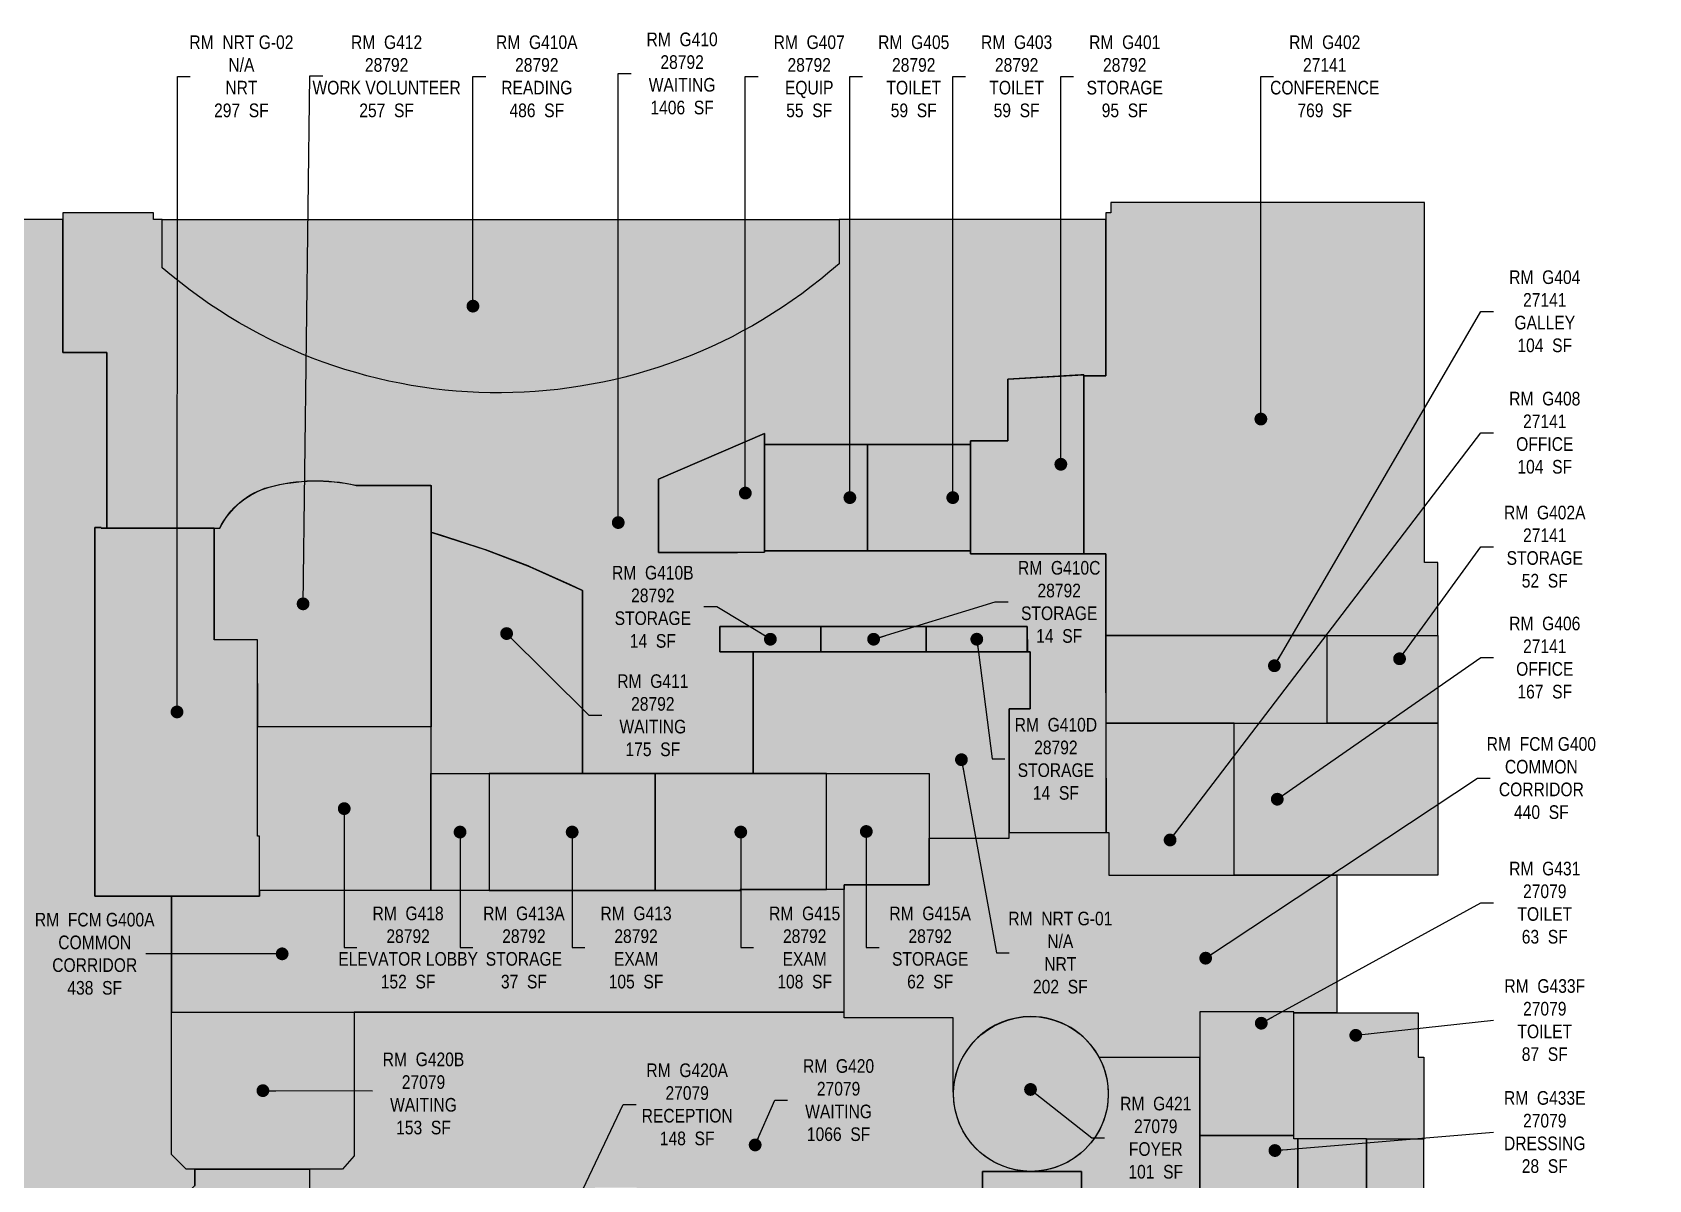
# Model space of a CAD drawing. Header units: inches. Extents: x -3327 to 3513, y 24 to 2921.
# Drawn here: x 2047 to 3470, y 1705 to 2715 of the extents above; entities that cross this region are included whole.
import ezdxf

# ---------------------------------------------------------------- set-up
doc = ezdxf.new("R2010")
doc.units = ezdxf.units.IN
doc.header["$MEASUREMENT"] = 0
for name, color, linetype in [('0-LABEL', 3, 'Continuous'), ('1-NRT', 200, 'Continuous'), ('1-NRT-PTN', 253, 'Continuous'), ('2-BCM', 140, 'Continuous'), ('2-BCM-PTN', 250, 'Continuous'), ('3-FCM', 190, 'Continuous'), ('3-FCM-PTN', 9, 'Continuous'), ('4-OCC', 6, 'Continuous'), ('4-OCC-PTN', 95, 'Continuous')]:
    doc.layers.add(name, color=color, linetype=linetype)
doc.styles.add('ArialN', font='ARIALN.TTF')
doc.dimstyles.new('AB-120', dxfattribs={"dimscale": 120, "dimtxt": 0.125, "dimasz": 0.09375, "dimexe": 0.0625, "dimexo": 0.125, "dimgap": 0.375, "dimtad": 0, "dimtih": 1, "dimtoh": 1, "dimdec": 4, "dimrnd": 0.0625, "dimzin": 0, "dimdsep": 46, "dimlunit": 4, "dimtxsty": 'ArialN', "dimblk": 'ARCHTICK', "dimcen": 0.09375, "dimclrd": 256, "dimclre": 256, "dimclrt": 256, "dimadec": 0, "dimazin": 0, "dimtfac": 1, "dimtdec": 4, "dimtofl": 0, "dimtmove": 2, "dimatfit": 3, "dimldrblk": 'DOT', "dimfxl": 0, "dimfrac": 2, "dimtolj": 1, "dimtzin": 0, "dimlwd": -1, "dimlwe": -1, "dimarcsym": 0})

# ---------------------------------------------------------------- blocks, each defined once
blk = doc.blocks.new('_ArchTick')
at = {"const_width": 0.15}
blk.add_lwpolyline([(-0.5, -0.5), (0.5, 0.5)], dxfattribs=at)
blk = doc.blocks.new('_Dot')
at = {"lineweight": -2}
blk.add_line((-0.5, 0), (-1, 0), dxfattribs=at)
at = {"const_width": 0.5}
blk.add_lwpolyline([(-0.25, 0, 1), (0.25, 0, 1)], format="xyb", close=True, dxfattribs=at)

msp = doc.modelspace()

# ---------------------------------------------------------------- hatches: boundary and pattern name
at = {"layer": '1-NRT-PTN'}
for points in [[(2107.282451174545, 2278.749999999987), (2101.500000000005, 2278.749999999987), (2101.500000000002, 1954.11183896213), (2246.500000000004, 1954.11183896213), (2246.500000000004, 2006.999999999985), (2245.005767502019, 2006.999999999985), (2245.005767502018, 2054.999999999985), (2245.005767502019, 2179.997218089115), (2228.498069208536, 2180.005196685423), (2223.011213642817, 2180.00784862422), (2206.772427285631, 2180.015697248453), (2206.772427285632, 2278.249999999987), (2107.282451174546, 2278.249999999987)], [(2836.500000000003, 2062.249999999985), (2836.500000000003, 2005.249999999985), (2906.725212648944, 2005.329624804491), (2906.725212648943, 2036.249999999985), (2906.725212648943, 2119.249999999987), (2925.463521693027, 2119.249999999987), (2925.463521693027, 2169.366698825507), (2681.37906873992, 2169.249666493868), (2681.323973947116, 2062.249999999986)]]:
    msp.add_hatch(color=256, dxfattribs=at).paths.add_polyline_path(points)
at = {"layer": '2-BCM-PTN'}
msp.add_hatch(color=256, dxfattribs=at).paths.add_polyline_path([(1968.499999999997, 1524.473088065302), (1968.499999999997, 1500.999999999985), (2091.000000000004, 1501.000000000001), (2091.000000000004, 1651.249999999986), (2098.128840815312, 1651.249999999986), (2098.128840815311, 1674.646365162187), (2106.199244823499, 1674.646365162187), (2135.597955002507, 1645.249075292762), (2189.820878810367, 1699.474618843413), (2189.820878810367, 1713.923574088993), (2182.007289280784, 1713.923976184185), (2169.236535609249, 1726.694729855722), (2169.23653560925, 1852.111838962128), (2169.23653560925, 1954.11183896213), (2101.500000000002, 1954.111838962129), (2101.500000000005, 2278.749999999987), (2107.282451174545, 2278.749999999987), (2107.282451174546, 2278.249999999987), (2112.282451174548, 2278.249999999987), (2112.282451174555, 2432.999999999982), (2073.500000000005, 2432.999999999984), (2073.500000000005, 2544.999999999985), (2073.500000000005, 2549.999999999985), (1795.500000000005, 2549.999999999987), (1795.499999999998, 2366.999999999985), (1741.500000000005, 2366.999999999985), (1741.500000000005, 2277.999999999987), (1775.500000000005, 2277.999999999987), (1775.500000000004, 1965.999999999987), (1775.500000000004, 1949.629209792616), (1821.06375247809, 1949.624999999987), (1881.509820289956, 1889.178932188115), (1881.509820289956, 1679.847990294808), (1861.499999999995, 1679.847990294802), (1861.500000000004, 1649.999999999983), (1886.655350527744, 1649.999999999983), (1886.655350527744, 1524.473088065301)])
at = {"layer": '3-FCM-PTN'}
h = msp.add_hatch(color=256, dxfattribs=at)
edge = h.paths.add_edge_path()
edge.add_line((2761.657012270748, 1964.268088962132), (2836.500000000001, 1964.268088962128))
edge.add_line((2836.500000000001, 1964.268088962128), (2836.453532750756, 2005.24994731313))
edge.add_line((2836.453532750756, 2005.24994731313), (2906.725212648944, 2005.249947313131))
edge.add_line((2906.725212648944, 2005.249947313131), (2906.725212648944, 2010.329987845051))
edge.add_line((2906.725212648944, 2010.329987845051), (2994.500000000002, 2010.329987845051))
edge.add_line((2994.500000000002, 2010.329987845051), (2994.500000000004, 1972.611838962128))
edge.add_line((2994.500000000004, 1972.611838962128), (3195.500000000002, 1972.611838962127))
edge.add_line((3195.500000000002, 1972.611838962127), (3195.500000000007, 1851.611838962129))
edge.add_line((3195.500000000007, 1851.611838962129), (3157.457656499567, 1851.611838962129))
edge.add_line((3157.457656499567, 1851.611838962129), (3157.457656499567, 1852.486838962122))
edge.add_line((3157.457656499567, 1852.486838962122), (3074.808401887988, 1852.486838962122))
edge.add_line((3074.808401887988, 1852.486838962122), (3074.808401887985, 1812.111838962127))
edge.add_line((3074.808401887985, 1812.111838962127), (2986.154740704263, 1812.111838962127))
edge.add_arc((2926.009792576151, 1780.092882694509), 68.13683545484695, 28.0291937593543, 89.99999999999925)
edge.add_arc((2925.926331812584, 1779.849621502327), 68.38014758068364, 89.93006814311079, 176.7662773744272)
edge.add_line((2857.655063456262, 1783.70688739608), (2857.655063456262, 1847.273574193016))
edge.add_line((2857.655063456262, 1847.273574193016), (2761.657012270751, 1847.273574193016))
edge.add_line((2761.657012270751, 1847.273574193016), (2761.657012270751, 1852.111838962125))
edge.add_line((2761.657012270751, 1852.111838962125), (2761.657012270748, 1964.268088962132))
msp.add_hatch(color=256, dxfattribs=at).paths.add_polyline_path([(2169.23653560925, 1954.111838962129), (2169.23653560925, 1852.111838962128), (2761.657012270751, 1852.111838962128), (2761.657012270748, 1960.111838962128), (2670.000000000003, 1960.111838962086), (2670.000000000003, 1959.111838962129), (2246.500001058038, 1959.111838962129), (2246.500004061044, 1954.11183896213)])
at = {"layer": '4-OCC-PTN'}
h = msp.add_hatch(color=37, dxfattribs=at)
h.dxf.hatch_style = 1
h.paths.add_polyline_path([(3272.500000000004, 2564.999999999982), (2996.500000000005, 2564.999999999984), (2996.500000000005, 2555.999999999984), (2992.000000000003, 2555.999999999984), (2992.000000000003, 2412.249613456662), (2972.503541269679, 2412.249613456662), (2972.503200815909, 2255.687572708643), (2991.999999999999, 2255.685880041687), (2992.04347886637, 2183.611838962115), (3186.9358974359, 2183.611838962128), (3284.500000000004, 2183.611838962128), (3284.500000000004, 2247.999999999982), (3272.500000000004, 2247.999999999982)])
h = msp.add_hatch(color=160, dxfattribs=at)
h.dxf.hatch_style = 1
edge = h.paths.add_edge_path()
edge.add_line((2757.034573857874, 2549.999999999984), (2757.034573857874, 2511.008434220668))
edge.add_arc((2457.019961698456, 2850.451592479159), 453.0236475038191, 229.1943746460458, 311.4716467975295, ccw=False)
edge.add_line((2160.971307904945, 2507.54399591018), (2160.971307904945, 2549.999999999985))
edge.add_line((2160.971307904945, 2549.999999999985), (2153.312500000005, 2549.999999999985))
edge.add_line((2153.312500000005, 2549.999999999985), (2153.312500000005, 2555.999999999985))
edge.add_line((2153.312500000005, 2555.999999999985), (2073.500000000005, 2555.999999999985))
edge.add_line((2073.500000000005, 2555.999999999985), (2073.500000000005, 2432.999999999984))
edge.add_line((2073.500000000005, 2432.999999999984), (2112.282451174547, 2432.999999999984))
edge.add_line((2112.282451174547, 2432.999999999984), (2112.282451174543, 2389.249999999989))
edge.add_line((2112.282451174543, 2389.249999999989), (2112.282451174549, 2317.249999999987))
edge.add_line((2112.282451174549, 2317.249999999987), (2112.282451174547, 2278.249999999988))
edge.add_line((2112.282451174547, 2278.249999999988), (2211.563050219239, 2278.249999999987))
edge.add_arc((2273.901221680109, 2247.597231478529), 69.46682545729976, 105.8439535044125, 153.8158479458581, ccw=False)
edge.add_arc((2296.454662232783, 2162.017073225594), 157.9620066567657, 77.18173877808101, 105.23880347868831, ccw=False)
edge.add_line((2331.499999999986, 2316.04246024934), (2397.500000000003, 2316.04246024934))
edge.add_line((2397.500000000003, 2316.04246024934), (2397.500000000003, 2274.784447057536))
edge.add_line((2397.500000000003, 2274.784447057536), (2445.065468306181, 2259.447783022544))
edge.add_line((2445.065468306181, 2259.447783022544), (2484.095180285015, 2244.536353458763))
edge.add_line((2484.095180285015, 2244.536353458763), (2531.007070283881, 2223.229673348972))
edge.add_line((2531.007070283881, 2223.229673348972), (2531.007070283881, 2062.249999999987))
edge.add_line((2531.007070283881, 2062.249999999987), (2681.323973947116, 2062.249999999986))
edge.add_line((2681.323973947116, 2062.249999999986), (2681.37906873992, 2169.249666493868))
edge.add_line((2681.37906873992, 2169.249666493868), (2652.062499927082, 2169.252723041513))
edge.add_line((2652.062499927082, 2169.252723041513), (2652.057004903515, 2191.624998647848))
edge.add_line((2652.057004903515, 2191.624998647848), (2922.838521693027, 2191.624999999984))
edge.add_line((2922.838521693027, 2191.624999999984), (2922.851530393741, 2169.365454251086))
edge.add_line((2922.851530393741, 2169.365454251086), (2925.463521693027, 2169.365454251086))
edge.add_line((2925.463521693027, 2169.365454251086), (2925.463521693027, 2119.249999999987))
edge.add_line((2925.463521693027, 2119.249999999987), (2906.725212648942, 2119.249999999987))
edge.add_line((2906.725212648942, 2119.249999999987), (2906.725212648944, 2010.329987845051))
edge.add_line((2906.725212648944, 2010.329987845051), (2992.148011626522, 2010.329987845051))
edge.add_line((2992.148011626522, 2010.329987845051), (2991.999999999999, 2255.685880041687))
edge.add_line((2991.999999999999, 2255.685880041687), (2872.722666617054, 2255.685880041687))
edge.add_line((2872.722666617054, 2255.685880041687), (2872.722666617054, 2258.249999999983))
edge.add_line((2872.722666617054, 2258.249999999983), (2691.500000000003, 2258.249999999982))
edge.add_line((2691.500000000003, 2258.249999999982), (2691.500000000003, 2257.1251454173))
edge.add_line((2691.500000000003, 2257.1251454173), (2597.999585707912, 2256.756896170009))
edge.add_line((2597.999585707912, 2256.756896170009), (2597.999999999983, 2321.457420530232))
edge.add_line((2597.999999999983, 2321.457420530232), (2691.500000000005, 2361.491967965116))
edge.add_line((2691.500000000005, 2361.491967965116), (2691.500000000005, 2351.993695491321))
edge.add_line((2691.500000000005, 2351.993695491321), (2872.722666617058, 2351.993695491321))
edge.add_line((2872.722666617058, 2351.993695491321), (2872.722666617058, 2355.249999999986))
edge.add_line((2872.722666617058, 2355.249999999986), (2905.684965916307, 2355.255834455761))
edge.add_line((2905.684965916307, 2355.255834455761), (2905.684965916307, 2409.4952047272))
edge.add_line((2905.684965916307, 2409.4952047272), (2972.503543497829, 2413.274257137024))
edge.add_line((2972.503543497829, 2413.274257137024), (2972.503543497829, 2412.249613456662))
edge.add_line((2972.503543497829, 2412.249613456662), (2992.000000000003, 2412.249613456662))
edge.add_line((2992.000000000003, 2412.249613456662), (2992.000000000003, 2549.999999999984))
edge.add_line((2992.000000000003, 2549.999999999984), (2757.034573857874, 2549.999999999984))
h = msp.add_hatch(color=160, dxfattribs=at)
h.dxf.hatch_style = 1
h.paths.add_polyline_path([(2757.034573857874, 2511.008434220668), (2757.034573857874, 2549.999999999984), (2160.971307904945, 2549.999999999985), (2160.971307904945, 2507.54399591018, 0.3752642537378953)])
h = msp.add_hatch(color=160, dxfattribs=at)
h.dxf.hatch_style = 1
h.paths.add_polyline_path([(2972.50320081591, 2413.274237755993), (2905.684965916307, 2409.4952047272), (2905.684965916307, 2355.255834455761), (2905.684966949028, 2355.249999999985), (2872.722666617058, 2355.249999999986), (2872.722666617058, 2351.993695491321), (2872.722666617055, 2255.685880041687), (2972.50320081591, 2255.687572708643)])
h = msp.add_hatch(color=160, dxfattribs=at)
h.dxf.hatch_style = 1
h.paths.add_polyline_path([(2691.500000000005, 2351.993695491321), (2691.500000000005, 2361.491967965116), (2597.999999999983, 2321.457420530232), (2597.999585707912, 2256.756896170009), (2691.500000000003, 2257.1251454173), (2691.500000000003, 2258.249999999985)])
h = msp.add_hatch(color=160, dxfattribs=at)
h.dxf.hatch_style = 1
h.paths.add_polyline_path([(2782.124899200008, 2351.993695491321), (2691.500000000005, 2351.993695491321), (2691.500000000003, 2258.249999999985), (2782.124899200005, 2258.249999999985)])
h = msp.add_hatch(color=160, dxfattribs=at)
h.dxf.hatch_style = 1
h.paths.add_polyline_path([(2782.124899200008, 2351.993695491321), (2782.124899200005, 2258.249999999982), (2872.722666617055, 2258.249999999983), (2872.722666617058, 2351.993695491321)])
h = msp.add_hatch(color=160, dxfattribs=at)
h.dxf.hatch_style = 1
h.paths.add_polyline_path([(2245.005767502018, 2179.997218089116), (2245.227168399895, 2103.499999999985), (2397.500000000003, 2103.499999999985), (2397.500000000003, 2274.784447057536), (2397.500000000003, 2315.91380633273), (2331.721773252484, 2315.91380633273, 0.1230373141747941), (2255.157279201823, 2314.296277402134, 0.2124272779929466), (2211.784823471736, 2278.121346083375), (2206.994200538132, 2278.121346083375), (2206.946721377309, 2179.887066279745)])
h = msp.add_hatch(color=160, dxfattribs=at)
h.dxf.hatch_style = 1
h.paths.add_polyline_path([(2397.7217732525, 2103.371346083375), (2397.658551310092, 2062.250032333221), (2449.000000000015, 2062.260502351017), (2531.007070283881, 2062.254603261708), (2531.007070283881, 2223.229673348972), (2484.095180285016, 2244.536353458763), (2445.065468306181, 2259.447783022544), (2397.721773252501, 2274.712940101195), (2397.721773252501, 2274.655793140925)])
h = msp.add_hatch(color=160, dxfattribs=at)
h.dxf.hatch_style = 1
h.paths.add_polyline_path([(2652.062500000003, 2191.624998647875), (2652.062499927082, 2169.252723041513), (2741.063463363862, 2169.289825882309), (2741.05536108364, 2191.624999092257)])
h = msp.add_hatch(color=160, dxfattribs=at)
h.dxf.hatch_style = 1
h.paths.add_polyline_path([(2833.840217392493, 2169.328502779742), (2833.832120866563, 2191.624999555534), (2741.068375874484, 2191.624999092322), (2741.063463363862, 2169.289825882308)])
h = msp.add_hatch(color=160, dxfattribs=at)
h.dxf.hatch_style = 1
h.paths.add_polyline_path([(2922.826963724797, 2169.365439894079), (2922.838521693027, 2191.624999999984), (2833.832120866615, 2191.624999555534), (2833.840218201852, 2169.328502780077)])
h = msp.add_hatch(color=37, dxfattribs=at)
h.dxf.hatch_style = 1
h.paths.add_polyline_path([(2992.04347886637, 2183.611838962115), (2992.08992925027, 2106.611973124412), (3186.9358974359, 2106.611838962128), (3186.9358974359, 2183.611838962128)])
h = msp.add_hatch(color=37, dxfattribs=at)
h.dxf.hatch_style = 1
h.paths.add_polyline_path([(3187.000000000002, 2183.611838962128), (3186.9358974359, 2106.611838962128), (3284.500000000004, 2106.611838962128), (3284.500000000004, 2183.611838962128)])
h = msp.add_hatch(color=160, dxfattribs=at)
h.dxf.hatch_style = 1
h.paths.add_polyline_path([(2245.005767502019, 2006.999999999985), (2246.500000000004, 2006.999999999985), (2246.500000000004, 1959.111838962129), (2366.00000113638, 1959.111829847742), (2397.499981534398, 1959.111829847742), (2397.49999998355, 2103.371346083375), (2245.005767502018, 2103.371346083375)])
h = msp.add_hatch(color=37, dxfattribs=at)
h.dxf.hatch_style = 1
h.paths.add_polyline_path([(3105.055309734516, 2106.611838962129), (2992.08992925027, 2106.611973124412), (2992.148011626522, 2010.329987845051), (2994.500000000002, 2010.329987845051), (2994.500000000004, 1972.611838962128), (3105.000000000003, 1972.611838962128)])
h = msp.add_hatch(color=37, dxfattribs=at)
h.dxf.hatch_style = 1
h.paths.add_polyline_path([(3284.500000000004, 2106.61183896213), (3105.055309734516, 2106.61183896213), (3105.000000000003, 1972.611838962129), (3284.500000000005, 1972.61183896213)])
h = msp.add_hatch(color=160, dxfattribs=at)
h.dxf.hatch_style = 1
h.paths.add_polyline_path([(2449.000000000003, 2062.249999999988), (2397.500000000003, 2062.249999999987), (2397.499981534397, 1959.111829847742), (2448.999999883401, 1959.111820627304)])
h = msp.add_hatch(color=160, dxfattribs=at)
h.dxf.hatch_style = 1
h.paths.add_polyline_path([(2595.000000000004, 1959.11183896213), (2595.000000000003, 2062.249999999987), (2531.007070283881, 2062.249999999987), (2449.000000000003, 2062.249999999987), (2448.999999883401, 1959.111820627303)])
h = msp.add_hatch(color=160, dxfattribs=at)
h.dxf.hatch_style = 1
h.paths.add_polyline_path([(2746.000000000003, 1960.111838962128), (2746.000000000003, 2062.249999999985), (2595.000000000003, 2062.249999999987), (2595.000000000003, 1959.111838962128), (2670.000000000004, 1959.11183896213), (2670.000000000003, 1960.111838962132)])
h = msp.add_hatch(color=160, dxfattribs=at)
h.dxf.hatch_style = 1
h.paths.add_polyline_path([(2836.500000000001, 1964.268088962128), (2836.500000000003, 2005.249999999985), (2836.500000000003, 2062.249999999985), (2746.000000000003, 2062.249999999985), (2746.000000000003, 1960.111838962128), (2761.657012270748, 1960.111838962128), (2761.657012270749, 1964.268088962132)])
h = msp.add_hatch(color=58, dxfattribs=at)
h.dxf.hatch_style = 1
h.paths.add_polyline_path([(2330.021658321011, 1852.111838962127), (2169.23653560925, 1852.111838962128), (2169.236535609249, 1726.694729855722), (2182.007289280784, 1713.923976184185), (2319.67435595094, 1713.916891698171), (2321.763820814717, 1716.296727305564), (2330.021658321018, 1725.720954205264)])
h = msp.add_hatch(color=58, dxfattribs=at)
h.dxf.hatch_style = 1
h.paths.add_polyline_path([(2454.694898619524, 1534.564257159444), (2463.218608956618, 1531.586942507081), (2463.218608956618, 1614.470390809333, -0.2056762519583725), (2485.732515130839, 1670.886521709156, -0.218897169610447), (2542.042406456085, 1693.403116457558), (2542.14864603067, 1697.719026714632), (2578.622041827097, 1697.719026714632, -0.03055622478575589), (2587.516263379762, 1658.249735471089), (2880.751775215374, 1658.249999999989), (2883.24638869725, 1658.249733159979), (2883.24638869725, 1711.956047239664), (2926.009792576152, 1711.956047239664, -0.4151551731525884), (2857.873308994756, 1780.31185977756), (2857.655063456262, 1783.70688739608), (2857.655063456262, 1847.273574193016), (2761.657012270751, 1847.273574193016), (2761.657012270751, 1852.111838962126), (2330.021658321011, 1852.111838962104), (2330.021658321017, 1725.70214784087), (2319.674355950941, 1713.916891698171), (2290.589317217724, 1713.918388443581), (2290.58922930163, 1694.850924247943, -0.08921682526714371), (2320.811041434375, 1678.87770734533, -0.9002793436574756), (2219.56563758634, 1517.150836720106), (2212.645269545187, 1502.775353522786), (2212.645269545187, 1450.999999999987), (2228.500000000002, 1450.999999999987), (2228.500000000002, 1357.999999999986), (2301.831235009978, 1357.999999999986, 0.1874079617205575), (2324.898395909016, 1306.312161471946, 0.1648677087007566), (2370.000000000005, 1284.317858825022), (2370.000000000005, 1278.749999999985), (2439.000000000001, 1278.749999999986), (2439.000000000002, 1360.749999999984), (2419.250000000003, 1360.749999999984), (2419.250000000003, 1358.249999999982), (2373.500000000001, 1358.249999999982), (2373.500000000009, 1378.374999999985), (2354.4208838656, 1378.374999999985, -0.1091776960902681), (2353.967611898793, 1397.430531809495, -0.1073786504096095), (2361.428116527426, 1414.779851535847)])
h = msp.add_hatch(color=58, dxfattribs=at)
h.dxf.hatch_style = 1
h.paths.add_polyline_path([(3074.808401887984, 1743.579311589744), (3157.457656499572, 1743.579311589744), (3157.457656499567, 1852.486838962122), (3074.808401887988, 1852.486838962122)])
h = msp.add_hatch(color=58, dxfattribs=at)
h.dxf.hatch_style = 1
h.paths.add_polyline_path([(3157.457656499572, 1757.671375022739), (3157.457656499572, 1740.734816004601), (3221.50128191422, 1740.734816004595), (3272.126281914173, 1740.445353176908), (3272.126281914173, 1812.52537979449), (3267.001281914173, 1812.52537979449), (3267.001281914173, 1851.611838962129), (3157.457656499567, 1851.611838962129)])
h = msp.add_hatch(color=58, dxfattribs=at)
h.dxf.hatch_style = 1
edge = h.paths.add_edge_path()
edge.add_arc((2926.009792576152, 1780.09288269451), 68.13683545484582, 0, 360)
h = msp.add_hatch(color=58, dxfattribs=at)
h.dxf.hatch_style = 1
edge = h.paths.add_edge_path()
edge.add_line((3074.744480245117, 1170.614632211466), (3080.808918745267, 1170.614632211466))
edge.add_line((3080.808918745267, 1170.614632211466), (3080.833615262388, 1284.729879693166))
edge.add_line((3080.833615262388, 1284.729879693166), (3106.016413639745, 1284.729879693165))
edge.add_line((3106.016413639745, 1284.729879693165), (3106.016413639745, 1354.770120306799))
edge.add_line((3106.016413639745, 1354.770120306799), (3080.834697349036, 1354.770120306799))
edge.add_line((3080.834697349036, 1354.770120306799), (3080.718309066378, 1447.515995417351))
edge.add_line((3080.718309066378, 1447.515995417351), (3074.808401887975, 1447.515995417351))
edge.add_line((3074.808401887975, 1447.515995417351), (3074.808401887978, 1590.534686667828))
edge.add_line((3074.808401887978, 1590.534686667828), (3074.808401887985, 1812.111838962127))
edge.add_line((3074.808401887985, 1812.111838962127), (2986.154740552417, 1812.111838962127))
edge.add_arc((2926.009785981089, 1780.092882656655), 68.13684116011498, -89.97647548069102, 28.02919124139322, ccw=False)
edge.add_line((2926.037761626139, 1711.956047239664), (2970.502214745371, 1711.956047239664))
edge.add_line((2970.502214745371, 1711.956047239664), (2970.502214745371, 1675.249999999985))
edge.add_line((2970.502214745371, 1675.249999999985), (2993.808401887982, 1675.249999999985))
edge.add_line((2993.808401887982, 1675.249999999985), (2993.808401887981, 1360.749999999984))
edge.add_line((2993.808401887981, 1360.749999999984), (2439.000000000002, 1360.749999999985))
edge.add_line((2439.000000000002, 1360.749999999985), (2439.000000000001, 1278.749999999986))
edge.add_line((2439.000000000001, 1278.749999999986), (2520.058659184694, 1278.749999999985))
edge.add_line((2520.058659184694, 1278.749999999985), (2520.058659184676, 540.4999996548304))
edge.add_line((2520.058659184676, 540.4999996548304), (2604.372089161729, 540.4999996548222))
edge.add_line((2604.372089161729, 540.4999996548222), (2604.372089161731, 399.9999999999864))
edge.add_line((2604.372089161731, 399.9999999999864), (2509.752994790845, 399.9999999999864))
edge.add_line((2509.752994790845, 399.9999999999864), (2509.752994790845, 329.9999999999845))
edge.add_line((2509.752994790845, 329.9999999999845), (3069.308659184689, 329.9999999999918))
edge.add_line((3069.308659184689, 329.9999999999918), (3069.308659184689, 264.9999999999836))
edge.add_line((3069.308659184689, 264.9999999999836), (3139.332919454991, 264.9999999999836))
edge.add_line((3139.332919454991, 264.9999999999836), (3139.308659184708, 399.9999999999836))
edge.add_line((3139.308659184708, 399.9999999999836), (2957.806880896565, 399.9999999999827))
edge.add_line((2957.806880896565, 399.9999999999827), (2957.808401887961, 401.9999999999827))
edge.add_line((2957.808401887961, 401.9999999999827), (2786.81811369773, 402.0009773433085))
edge.add_line((2786.81811369773, 402.0009773433085), (2786.81723697207, 400.0558890927932))
edge.add_line((2786.81723697207, 400.0558890927932), (2678.622089161764, 399.9999999999873))
edge.add_line((2678.622089161764, 399.9999999999873), (2678.622089161765, 540.4999996548013))
edge.add_line((2678.622089161765, 540.4999996548013), (2709.872089161762, 540.4999996548013))
edge.add_line((2709.872089161762, 540.4999996548013), (2709.872089161763, 612.7499999999836))
edge.add_line((2709.872089161763, 612.7499999999836), (2590.058659184631, 612.7499999999845))
edge.add_line((2590.058659184631, 612.7499999999845), (2590.058659184736, 1278.750000000043))
edge.add_line((2590.058659184736, 1278.750000000043), (2992.808401887969, 1278.749999999977))
edge.add_line((2992.808401887969, 1278.749999999977), (2992.808401887965, 1195.279041184976))
edge.add_line((2992.808401887965, 1195.279041184976), (2990.808401887963, 1195.278316813195))
edge.add_line((2990.808401887963, 1195.278316813195), (2990.808401887962, 760.1189635657292))
edge.add_line((2990.808401887962, 760.1189635657292), (2991.5, 591.4999999999836))
edge.add_line((2991.5, 591.4999999999836), (2960.308401887958, 591.4999999999836))
edge.add_line((2960.308401887958, 591.4999999999836), (2960.308401887958, 519.2499999999836))
edge.add_line((2960.308401887958, 519.2499999999836), (3004.30865918469, 519.2499999999836))
edge.add_line((3004.30865918469, 519.2499999999836), (3004.308659184694, 400.0156249999833))
edge.add_line((3004.308659184694, 400.0156249999833), (3074.808401887957, 400.0156249999833))
edge.add_line((3074.808401887957, 400.0156249999833), (3074.808401887955, 596.99999999998))
edge.add_line((3074.808401887955, 596.99999999998), (3150.000000000003, 596.9999999999818))
edge.add_line((3150.000000000003, 596.9999999999818), (3150, 659.49999999999))
edge.add_line((3150, 659.49999999999), (3074.808401887961, 659.4999999999882))
edge.add_line((3074.808401887961, 659.4999999999882), (3074.808401887969, 813.7499999999827))
edge.add_line((3074.808401887969, 813.7499999999827), (3093.808659184692, 813.7499999999827))
edge.add_line((3093.808659184692, 813.7499999999827), (3093.808659184691, 966.2499999999809))
edge.add_line((3093.808659184691, 966.2499999999809), (3074.808401887973, 966.2499999999827))
edge.add_line((3074.808401887973, 966.2499999999827), (3074.74448025131, 1170.614612315266))
edge.add_line((3074.74448025131, 1170.614612315266), (3074.744480245117, 1170.614632211466))
h = msp.add_hatch(color=58, dxfattribs=at)
h.dxf.hatch_style = 1
h.paths.add_polyline_path([(3074.808401887984, 1743.579311589743), (3074.808401887984, 1697.048162556771), (3161.009171575118, 1696.948054572584), (3161.060022680473, 1740.734816004601), (3157.457656499572, 1740.734816004601), (3157.457656499572, 1743.579311589744)])
h = msp.add_hatch(color=58, dxfattribs=at)
h.dxf.hatch_style = 1
h.paths.add_polyline_path([(3277.808659184693, 1595.330307916411), (3221.501281914201, 1595.330307916411), (3221.501281914201, 1667.743099132816), (3221.501281914201, 1740.734816004595), (3161.060022680473, 1740.734816004601), (3161.009171575118, 1696.948054572584), (3160.95524613026, 1650.514047433388), (3160.901214687475, 1603.988767824801), (3160.901211315731, 1603.985864490835), (3074.808401887978, 1603.985864490835), (3074.808401887978, 1590.534686667828), (3074.808401887977, 1539.985864490835), (3118.779644706407, 1539.985864490834), (3118.779644706407, 1521.985864490835), (3149.981257609637, 1521.985864490835), (3149.779644706412, 1447.515995417353), (3277.808659184692, 1447.515995417356)])
h = msp.add_hatch(color=58, dxfattribs=at)
h.dxf.hatch_style = 1
h.paths.add_polyline_path([(3272.126281914173, 1740.445353176908), (3221.501281914201, 1740.445353176908), (3221.501281914219, 1667.743099132816), (3272.126281914173, 1667.743099132816)])
h = msp.add_hatch(color=58, dxfattribs=at)
h.dxf.hatch_style = 1
h.paths.add_polyline_path([(2290.58922930163, 1694.850924247943), (2290.589317217724, 1713.918388443581), (2189.853020939249, 1713.923572434926), (2189.852275763179, 1699.443170667618), (2189.820878810367, 1699.474618843413), (2135.597269368076, 1645.248389625204), (2152.892912128606, 1627.95277569715), (2151.129850960217, 1626.189711589668, 0.1641015824778427), (2159.92241757083, 1554.820038752699, 0.0842037948421955), (2181.657630127826, 1524.111200969146, 0.08819780117221211), (2212.645269545187, 1502.775353522786), (2219.565637586289, 1517.150836719999, 0.4489133896027593), (2352.055748227811, 1572.135176449392, 0.4211148473865045)])
h = msp.add_hatch(color=58, dxfattribs=at)
h.dxf.hatch_style = 1
h.paths.add_polyline_path([(2883.232326011946, 1526.749945424885), (2993.808401887982, 1526.749945424885), (2993.808401887982, 1675.249999999985), (2970.502214745371, 1675.249999999985), (2970.502214745371, 1711.956047239664), (2883.252136855795, 1711.956047239664)])

# ---------------------------------------------------------------- linework, layer by layer
at = {"layer": '1-NRT'}
for points in [[(2107.282451174545, 2278.749999999987), (2101.500000000005, 2278.749999999987), (2101.500000000002, 1954.11183896213), (2246.500000000004, 1954.11183896213), (2246.500000000004, 2006.999999999985), (2245.005767502019, 2006.999999999985), (2245.005767502018, 2054.999999999985), (2245.005767502019, 2179.997218089115), (2245.005767502018, 2179.997218089116), (2245.005767502019, 2179.997218089115), (2245.005767502019, 2179.997218089115), (2228.498069208536, 2180.005196685423), (2223.011213642817, 2180.00784862422), (2206.772427285631, 2180.015697248453), (2206.772427285632, 2278.249999999987), (2206.772427285634, 2278.249999999985), (2206.772427285632, 2278.249999999987), (2206.772427285632, 2278.249999999987), (2107.282451174546, 2278.249999999987)], [(2836.500000000003, 2062.249999999985), (2836.500000000003, 2005.249999999985), (2906.725212648944, 2005.329624804491), (2906.725212648943, 2036.249999999985), (2906.725212648943, 2036.249999999985), (2906.725212648943, 2119.249999999987), (2906.725212648943, 2119.249999999987), (2925.463521693027, 2119.249999999987), (2925.463521693027, 2169.366698825507), (2681.37906873992, 2169.249666493868), (2681.323973947116, 2062.249999999986)]]:
    msp.add_lwpolyline(points, close=True, dxfattribs=at)
at = {"layer": '2-BCM'}
msp.add_lwpolyline([(2189.820878810367, 1699.474618843413), (2189.820878810367, 1713.923574088993), (2182.007289280784, 1713.923976184185), (2169.236535609249, 1726.694729855722), (2169.23653560925, 1852.111838962128), (2169.23653560925, 1954.11183896213), (2101.500000000002, 1954.111838962129), (2101.500000000005, 2278.749999999987), (2107.282451174545, 2278.749999999987), (2107.282451174546, 2278.249999999987), (2112.282451174548, 2278.249999999987), (2112.282451174555, 2432.999999999982), (2073.500000000005, 2432.999999999984), (2073.500000000005, 2544.999999999985), (2073.500000000005, 2544.999999999985), (2073.500000000005, 2549.999999999985), (1795.500000000005, 2549.999999999987)], dxfattribs=at)
at = {"layer": '3-FCM'}
msp.add_lwpolyline([(2761.657012270748, 1964.268088962132), (2836.500000000001, 1964.268088962128), (2836.453532750756, 2005.24994731313), (2906.725212648944, 2005.249947313131), (2906.725212648944, 2010.329987845051), (2994.500000000002, 2010.329987845051), (2994.500000000004, 1972.611838962128), (3195.500000000002, 1972.611838962127), (3195.500000000007, 1851.611838962129), (3157.457656499567, 1851.611838962129), (3157.457656499567, 1852.486838962122), (3074.808401887988, 1852.486838962122), (3074.808401887985, 1812.111838962127), (2986.154740704263, 1812.111838962127, 0.2771873703045797), (2926.009792576152, 1848.229718149356, 0.3981313564861163), (2857.655063456262, 1783.70688739608), (2857.655063456262, 1847.273574193016), (2761.657012270751, 1847.273574193016), (2761.657012270751, 1852.111838962125)], format="xyb", close=True, dxfattribs=at)
msp.add_lwpolyline([(2169.23653560925, 1954.111838962129), (2169.23653560925, 1852.111838962128), (2761.657012270751, 1852.111838962128), (2761.657012270748, 1960.111838962128), (2670.000000000003, 1960.111838962086), (2670.000000000003, 1959.111838962129), (2246.500001058038, 1959.111838962129), (2246.500004061044, 1954.11183896213)], close=True, dxfattribs=at)
at = {"layer": '4-OCC'}
for points in [[(2992.000000000003, 2555.999999999984), (2992.000000000003, 2412.249613456662), (2972.50320081591, 2412.249613456662), (2972.50320081591, 2255.687572708643), (2991.999999999999, 2255.685880041687), (2992.000000000003, 2183.611838962128), (3284.500000000004, 2183.611838962128), (3284.500000000004, 2247.999999999982), (3272.500000000004, 2247.999999999982), (3272.500000000004, 2564.999999999982), (2996.500000000005, 2564.999999999984), (2996.500000000005, 2555.999999999984)], [(2905.675365434837, 2409.494645378981), (2905.684966949028, 2355.249999999985), (2872.722666617058, 2355.249999999986), (2872.722666617055, 2255.685880041687), (2972.503200815909, 2255.687572708643), (2972.50354349783, 2413.274257137024), (2970.000000000001, 2413.242360522584)], [(2691.500000000005, 2351.993695491321), (2691.500000000005, 2361.491967965116), (2597.999999999983, 2321.457420530232), (2597.999585707912, 2256.756896170009), (2667.500000000004, 2256.756896170014), (2691.500000000003, 2257.1251454173), (2691.500000000003, 2258.249999999985)], [(2782.124899200005, 2351.993695491321), (2691.500000000005, 2351.993695491321), (2691.500000000003, 2258.249999999985), (2782.124899200005, 2258.249999999985), (2782.124899200008, 2351.993695491321)], [(2831.323008378105, 2351.993695491319), (2782.124899200005, 2351.993695491321), (2782.124899200005, 2258.249999999985), (2872.722666617055, 2258.249999999983), (2872.722666617058, 2351.993695491316), (2831.323008378105, 2351.993695491319)], [(2531.007070283881, 2062.249999999989), (2531.007070283881, 2223.229673348972), (2520.392055854671, 2228.456393421835), (2485.050661818106, 2244.113063447516), (2483.139698751925, 2244.959643470012), (2446.110510369595, 2259.09706467094), (2444.020426242768, 2259.798501374148), (2407.193548733095, 2271.737851748398), (2397.500000000003, 2274.784447057536), (2397.500000000003, 2062.249999999987), (2531.007070283881, 2062.24999999999)], [(2741.063463363862, 2169.289825882308), (2741.055353139685, 2191.646897817132), (2652.062500000003, 2191.624999999985), (2652.062499927082, 2169.252723041513), (2741.063463363862, 2169.289825882309)], [(2833.840218201852, 2169.328502780078), (2833.832120349681, 2191.62642296487), (2741.068376683012, 2191.628675135507), (2741.063463363862, 2169.289825882308), (2833.840218201852, 2169.328502780079)], [(2922.826963724797, 2169.365439894078), (2922.838521693027, 2191.624999999984), (2833.832120349681, 2191.62642296487), (2833.840217392493, 2169.328502779741), (2922.826963724797, 2169.365439894079)], [(3284.500000000004, 2106.611838962128), (3186.9358974359, 2106.611838962128), (3187.000000000002, 2183.611838962128), (3284.500000000004, 2183.611838962128), (3284.500000000004, 2106.611838962128)], [(2245.005767502018, 2103.499999999985), (2397.500000000003, 2103.499999999985), (2397.499981534398, 1959.111829847742), (2366.00000113638, 1959.111829847742), (2246.500000000004, 1959.111838962129), (2246.500000000004, 2006.999999999985), (2245.005767502019, 2006.999999999985)], [(2994.500000000002, 2010.329987845051), (2994.500000000004, 1972.611838962128), (3105.000000000003, 1972.611838962128), (3105.055309734516, 2106.611838962129), (2992.08992925027, 2106.611973124412), (2992.08992925027, 2106.611973124412), (2992.148011626522, 2010.329987845051)], [(3105.055309734516, 2106.61183896213), (3284.500000000004, 2106.61183896213), (3284.500000000005, 1972.61183896213), (3105.000000000003, 1972.611838962129), (3105.055309734516, 2106.611838962131)], [(2449.000000000003, 2062.24999999999), (2448.999999883401, 1959.111820627304), (2397.499981534397, 1959.111829847742), (2397.500000000003, 2062.249999999987), (2449.000000000015, 2062.260502351017)], [(2595.000000000004, 1959.111838962129), (2595.000000000003, 2062.249999999987), (2449.000000000003, 2062.249999999989), (2449.000000000003, 2062.249999999989), (2448.999999883401, 1959.111820627303), (2448.999999883401, 1959.111820627303), (2595.000000000004, 1959.11183896213)], [(2670.000000000003, 1960.111838962132), (2746.000000000003, 1960.111838962128), (2746.000000000003, 2062.249999999985), (2595.000000000003, 2062.249999999987), (2595.000000000003, 1959.111838962128), (2670.000000000004, 1959.11183896213)], [(2836.500000000003, 2005.249999999985), (2836.500000000001, 1964.268088962128), (2761.657012270749, 1964.268088962132), (2761.657012270748, 1960.111838962128), (2746.000000000003, 1960.111838962128), (2746.000000000003, 2062.249999999985), (2836.500000000003, 2062.249999999985), (2836.500000000003, 2005.249999999985)], [(2169.23653560925, 1852.111838962128), (2330.021658321011, 1852.111838962127), (2330.021658321018, 1725.720954205264), (2321.763820814717, 1716.296727305564), (2319.67435595094, 1713.916891698171), (2182.007289280784, 1713.923976184185), (2169.236535609249, 1726.694729855722), (2169.23653560925, 1852.111838962128)], [(3157.457656499567, 1852.486838962122), (3074.808401887988, 1852.486838962122), (3074.808401887984, 1743.579311589744), (3157.457656499572, 1743.579311589744)], [(3267.001281914173, 1812.52537979449), (3272.126281914173, 1812.52537979449), (3272.126281914173, 1740.445353176908), (3221.501281914201, 1740.445353176908), (3221.50128191422, 1740.734816004595), (3157.457656499572, 1740.734816004601), (3157.457656499572, 1757.671375022739), (3157.457656499567, 1851.611838962129), (3267.001281914173, 1851.611838962129)], [(3074.808401887984, 1743.579311589744), (3074.808401887984, 1697.048162556771), (3161.009171575118, 1696.948054572584), (3161.060022680473, 1740.734816004601), (3157.457656499572, 1740.734816004601), (3157.457656499572, 1743.579311589744), (3074.808401887984, 1743.579311589743)], [(3277.808659184692, 1447.515995417356), (3277.808659184693, 1595.330307916411), (3221.501281914182, 1595.330307916411), (3221.50128191422, 1740.734816004595), (3161.060022680473, 1740.734816004601), (3160.901211315731, 1603.985864490835), (3074.808401887977, 1603.985864490835), (3074.808401887979, 1539.985864490835), (3118.779644706407, 1539.985864490835), (3118.779644706407, 1521.985864490835), (3149.981257609637, 1521.985864490835), (3149.779644706412, 1447.515995417353), (3277.808659184692, 1447.515995417356)], [(3221.501281914201, 1667.743099132816), (3272.126281914173, 1667.743099132816), (3272.126281914173, 1740.445353176908), (3221.501281914201, 1740.445353176908), (3221.501281914219, 1667.743099132816)], [(2993.808401887982, 1526.749945424878), (2993.808401887982, 1675.249999999985), (2970.502214745371, 1675.249999999985), (2970.502214745371, 1711.956047239664), (2883.252136855795, 1711.956047239664), (2883.232326011946, 1526.749945424885), (2993.808401887982, 1526.749945424885)]]:
    msp.add_lwpolyline(points, close=True, dxfattribs=at)
for points in [[(2757.034573857874, 2549.999999999984), (2757.034573857874, 2511.008434220668, -0.3752642537378943), (2160.971307904945, 2507.54399591018), (2160.971307904945, 2549.999999999985), (2153.312500000005, 2549.999999999985), (2153.312500000005, 2555.999999999985), (2073.500000000005, 2555.999999999985), (2073.500000000005, 2432.999999999984), (2112.282451174547, 2432.999999999984), (2112.282451174543, 2389.249999999989), (2112.282451174549, 2317.249999999987), (2112.282451174547, 2278.249999999988), (2211.563050219239, 2278.249999999987, -0.2124283907532673), (2254.935505949325, 2314.424931318745, -0.123037314174795), (2331.499999999986, 2316.04246024934), (2397.500000000003, 2316.04246024934), (2397.500000000003, 2274.784447057536), (2445.065468306181, 2259.447783022544), (2484.095180285015, 2244.536353458763), (2531.007070283881, 2223.229673348972), (2531.007070283881, 2062.249999999987), (2681.323973947116, 2062.249999999986), (2681.37906873992, 2169.249666493868), (2652.062499927082, 2169.252723041513), (2652.057004903515, 2191.624998647848), (2922.838521693027, 2191.624999999984), (2922.851530393741, 2169.365454251086), (2925.463521693027, 2169.365454251086), (2925.463521693027, 2119.249999999987), (2906.725212648942, 2119.249999999987), (2906.725212648944, 2010.329987845051), (2992.148011626522, 2010.329987845051), (2991.999999999999, 2255.685880041687), (2872.722666617054, 2255.685880041687), (2872.722666617054, 2258.249999999983), (2691.500000000003, 2258.249999999982), (2691.500000000003, 2257.1251454173), (2597.999585707912, 2256.756896170009), (2597.999999999983, 2321.457420530232), (2691.500000000005, 2361.491967965116), (2691.500000000005, 2351.993695491321), (2872.722666617058, 2351.993695491321), (2872.722666617058, 2355.249999999986), (2905.684965916307, 2355.255834455761), (2905.684965916307, 2409.4952047272), (2972.503543497829, 2413.274257137024), (2972.503543497829, 2412.249613456662), (2992.000000000003, 2412.249613456662), (2992.000000000003, 2549.999999999984)], [(2290.589317217724, 1713.918388443581), (2290.58922930163, 1694.850924247943, -0.08921682526714371), (2320.811041434375, 1678.87770734533, -0.3193001028053128), (2352.055748227811, 1572.135176449392, -0.4489133896027593), (2219.565637586289, 1517.150836719999), (2212.645269545187, 1502.775353522786, -0.1001479337340623), (2181.657630127828, 1524.111200969144, -0.2517957110965633), (2151.129850960216, 1626.189711589667), (2152.892912128606, 1627.95277569715), (2135.597269368076, 1645.248389625204), (2189.820878810367, 1699.474618843413), (2189.852275763179, 1699.443170667618), (2189.852275763179, 1699.443170667311), (2189.853020939249, 1713.923572434926)]]:
    msp.add_lwpolyline(points, format="xyb", close=True, dxfattribs=at)
for points in [[(2160.971307904946, 2549.999999999985), (2757.034573857874, 2549.999999999984), (2757.034573857874, 2511.008434220668, -0.3752642537378948), (2160.971307904946, 2507.54399591018), (2160.971307904946, 2549.999999999985)], [(2245.227540754516, 2103.371346083375), (2245.005767502018, 2179.997218089116), (2206.946721377309, 2179.887066279745), (2206.994200538132, 2278.121346083375), (2211.784823471736, 2278.121346083375, -0.2124272779929445), (2255.157279201823, 2314.296277402134, -0.123037314174795), (2331.721773252484, 2315.91380633273), (2397.721773252501, 2315.91380633273), (2397.721773252501, 2274.655793140925), (2397.7217732525, 2103.371346083375), (2245.227540754516, 2103.371346083375), (2245.00613954693, 2103.371346083375)], [(2883.24638869725, 1658.218102262076), (2883.24638869725, 1711.956047239664), (2926.009792576152, 1711.956047239664, -0.376172091156102), (2858.46216569324, 1771.151604917394), (2857.655063456262, 1783.70688739608), (2857.655063456262, 1847.273574193016), (2761.657012270751, 1847.273574193016), (2761.657012270751, 1852.111838962126), (2330.021658321011, 1852.111838962104), (2330.021658321017, 1725.70214784087), (2319.674355950941, 1713.916891698171), (2290.589317217724, 1713.918388443581), (2290.58922930163, 1694.850924247943, -1.074168154971783)], [(3074.808401887978, 1590.534686667828), (3074.808401887985, 1812.111838962127), (2986.154740552417, 1812.111838962127, -0.5658054190643962), (2926.037761626139, 1711.956047239664), (2970.502214745371, 1711.956047239664), (2970.502214745371, 1675.249999999985)]]:
    msp.add_lwpolyline(points, format="xyb", dxfattribs=at)
msp.add_lwpolyline([(3186.9358974359, 2106.611838962128), (3186.9358974359, 2183.611838962128), (2992.000000000004, 2183.611838962115), (2992.08992925027, 2106.611973124412), (3186.9358974359, 2106.611838962128)], dxfattribs=at)
msp.add_circle((2926.009792576152, 1780.09288269451), 68.13683545484582, dxfattribs=at)

# ---------------------------------------------------------------- texts
at = {"layer": '0-LABEL', "char_height": 12, "attachment_point": 5, "style": 'ArialN'}
for s, insert in [('RM  NRT G-02\\PN/A\\PNRT\\P297  SF', (2230.70719762496, 2675.999999999997)), ('RM  G412\\P28792\\PWORK VOLUNTEER\\P257  SF', (2358.584247314905, 2675.999999999999)), ('RM  G410A\\P28792\\PREADING\\P486  SF', (2490.854259724706, 2675.999999999998)), ('RM  G410\\P28792\\PWAITING\\P1406  SF', (2618.820123269054, 2678.500181520278)), ('RM  G407\\P28792\\PEQUIP\\P55  SF', (2730.745910309749, 2675.999999999998)), ('RM  G405\\P28792\\PTOILET\\P59  SF', (2822.808567055796, 2675.999999999998)), ('RM  G403\\P28792\\PTOILET\\P59  SF', (2913.419900364322, 2675.999999999998)), ('RM  G401\\P28792\\PSTORAGE\\P95  SF', (3008.609222513232, 2675.999999999998)), ('RM  G402\\P27141\\PCONFERENCE\\P769  SF', (3184.751600407958, 2675.999999999998)), ('RM  G404\\P27141\\PGALLEY\\P104  SF', (3378.531518749677, 2469.123356255557)), ('RM  G408\\P27141\\POFFICE\\P104  SF', (3378.531518749677, 2362.211982997636)), ('RM  G402A\\P27141\\PSTORAGE\\P52  SF', (3378.531518749677, 2261.900087664217)), ('RM  G410C\\P28792\\PSTORAGE\\P14  SF', (2950.908478186531, 2213.25515768937)), ('RM  G410B\\P28792\\PSTORAGE\\P14  SF', (2593.025498297625, 2208.917825799761)), ('RM  G406\\P27141\\POFFICE\\P167  SF', (3378.531518749677, 2164.227962360725)), ('RM  G411\\P28792\\PWAITING\\P175  SF', (2593.025498297625, 2113.45946800818)), ('RM  G410D\\P28792\\PSTORAGE\\P14  SF', (2947.991124122799, 2075.096561404828)), ('RM  FCM G400\\PCOMMON\\PCORRIDOR\\P440  SF', (3375.531518749677, 2058.160713831722)), ('RM  G431\\P27079\\PTOILET\\P63  SF', (3378.531518749676, 1948.464435412592)), ('RM  FCM G400A\\PCOMMON\\PCORRIDOR\\P438  SF', (2101.508681493784, 1903.465645291883)), ('RM  G418\\P28792\\PELEVATOR LOBBY\\P152  SF', (2377.502883751011, 1908.95631266787)), ('RM  G413A\\P28792\\PSTORAGE\\P37  SF', (2479.499990767206, 1908.95631266787)), ('RM  G413\\P28792\\PEXAM\\P105  SF', (2578.249999941702, 1908.956312667869)), ('RM  G415\\P28792\\PEXAM\\P108  SF', (2726.750000000003, 1908.956312667869)), ('RM  G415A\\P28792\\PSTORAGE\\P62  SF', (2837.263879584442, 1908.956312667869)), ('RM  NRT G-01\\PN/A\\PNRT\\P202  SF', (2951.89228931511, 1904.484669423624)), ('RM  G433F\\P27079\\PTOILET\\P87  SF', (3378.531518749677, 1845.075270049241)), ('RM  G420B\\P27079\\PWAITING\\P153  SF', (2391.070360171874, 1780.482022159455)), ('RM  G420\\P27079\\PWAITING\\P1066  SF', (2756.617252405798, 1774.623878307906)), ('RM  G420A\\P27079\\PRECEPTION\\P148  SF', (2623.276733996494, 1770.878367043317)), ('RM  G433E\\P27079\\PDRESSING\\P28  SF', (3378.531518749677, 1746.520742114226)), ('RM  G421\\P27079\\PFOYER\\P101  SF', (3035.94201784725, 1741.552164592268))]:
    msp.add_mtext(s, dxfattribs=dict(at, insert=insert))

# ---------------------------------------------------------------- leaders
at = {"layer": '0-LABEL', "annotation_type": 0, "has_hookline": 1}
for points, hookline_direction, text_width in [([(2285.017742192346, 2211.610886029563), (2291.099868195252, 2676.418916330555), (2302.349868195252, 2676.418916330555)], 0, 130.2155525238745), ([(2562.570123269054, 2283.164993922518), (2562.570123269054, 2678.500181520278), (2573.820123269054, 2678.500181520278)], 0, 60.91678035470669), ([(2174.000000000003, 2116.430919481058), (2174.45719762496, 2675.999999999997), (2185.70719762496, 2675.999999999997)], 0, 89.86084583901773), ([(2434.604259724706, 2473.713972482663), (2434.604259724706, 2675.999999999998), (2445.854259724706, 2675.999999999998)], 0, 70.79672578444747), ([(2674.495910309749, 2309.124432067562), (2674.495910309749, 2675.999999999998), (2685.745910309749, 2675.999999999998)], 0, 60.94133697135062), ([(2766.558567055796, 2305.121847745653), (2766.558567055796, 2675.999999999998), (2777.808567055796, 2675.999999999998)], 0, 61.02319236016371), ([(2857.169900364322, 2305.121847745651), (2857.169900364322, 2675.999999999998), (2868.419900364322, 2675.999999999998)], 0, 60.94133697135062), ([(2952.359222513232, 2334.480068589355), (2952.359222513232, 2675.999999999998), (2963.609222513232, 2675.999999999998)], 0, 65.86084583901774), ([(3128.501600407957, 2374.305919481056), (3128.501600407958, 2675.999999999998), (3139.751600407958, 2675.999999999998)], 0, 94.81309686221009), ([(3140.429572485775, 2157.111838962127), (3322.281518749677, 2469.123356255557), (3333.531518749677, 2469.123356255557)], 0, 60.91678035470669), ([(3048.572619492394, 2003.711789204805), (3322.281518749677, 2362.211982997636), (3333.531518749677, 2362.211982997636)], 0, 60.97407912687585), ([(3250.666024232291, 2163.241602201997), (3322.281518749677, 2261.900087664217), (3333.531518749677, 2261.900087664217)], 0, 70.79672578444747), ([(2696.562981645472, 2180.449810429322), (2649.275498297625, 2208.917825799761), (2638.025498297625, 2208.917825799761)], 1, 70.04365620736698), ([(2787.451840782857, 2180.459250508908), (2894.658478186531, 2213.25515768937), (2905.908478186531, 2213.25515768937)], 0, 70.95225102319236), ([(2464.253535141942, 2185.45946800818), (2536.775498297625, 2113.45946800818), (2548.025498297625, 2113.45946800818)], 0, 59.05047748976808), ([(2878.335321021353, 2180.477462872305), (2891.741124122799, 2075.096561404828), (2902.991124122799, 2075.096561404828)], 0, 70.76398362892223), ([(3142.944730964904, 2039.61183896213), (3322.281518749677, 2164.227962360725), (3333.531518749677, 2164.227962360725)], 0, 60.94133697135062), ([(2864.807204810556, 2074.405815487816), (2895.64228931511, 1904.484669423624), (2906.89228931511, 1904.484669423624)], 0, 88.04365620736698), ([(3079.896896759238, 1899.662877851604), (3319.281518749677, 2058.160713831722), (3330.531518749677, 2058.160713831722)], 0, 94.51023192360164), ([(2321.252883751011, 2031.305914923863), (2321.252883751011, 1908.95631266787), (2332.502883751011, 1908.95631266787)], 0, 121.8090040927694), ([(2423.249990767206, 2010.68616148916), (2423.249990767206, 1908.95631266787), (2434.499990767206, 1908.95631266787)], 0, 70.79672578444747), ([(2521.999999941702, 2010.680910313646), (2521.999999941702, 1908.956312667869), (2533.249999941702, 1908.956312667869)], 0, 60.94133697135062), ([(2670.500000000003, 2010.680919481058), (2670.500000000003, 1908.956312667869), (2681.750000000003, 1908.956312667869)], 0, 61.02319236016371), ([(2781.013879584442, 2011.180919481057), (2781.013879584442, 1908.956312667869), (2792.263879584442, 1908.956312667869)], 0, 70.79672578444747), ([(3128.865101669158, 1842.39245496391), (3322.281518749676, 1948.464435412592), (3333.531518749676, 1948.464435412592)], 0, 59.05047748976808), ([(2266.577031309698, 1903.465645291883), (2146.508681493784, 1903.465645291883)], 1, 104.3901773533424), ([(3212.049586719364, 1831.741163342935), (3333.531518749677, 1845.075270049241)], 0, 69.38881309686221), ([(1774.504910144979, 1790.65738411585), (1891.867272299696, 1750.923995147398), (1903.117272299696, 1750.923995147398)], 0, 190.1582537517053), ([(2249.629096965133, 1783.014365330149), (2346.133613491683, 1782.890949249195)], 0, 70.04365620736698), ([(2925.651878847489, 1784.070568299323), (2979.69201784725, 1741.552164592268), (2990.94201784725, 1741.552164592268)], 0, 59.05047748976808), ([(2508.575462437547, 1648.410319036331), (2567.026733996494, 1770.878367043317), (2578.276733996494, 1770.878367043317)], 0, 77.98362892223739), ([(2683.16355985041, 1735.236617751185), (2700.367252405798, 1774.623878307906), (2711.617252405798, 1774.623878307906)], 0, 60.91678035470669), ([(3140.889932885634, 1730.304955270136), (3333.531518749677, 1746.520742114226)], 0, 70.02728512960437)]:
    msp.add_leader(points, dimstyle='AB-120', dxfattribs=dict(at, hookline_direction=hookline_direction, text_width=text_width))

doc.saveas('drawing.dxf')
